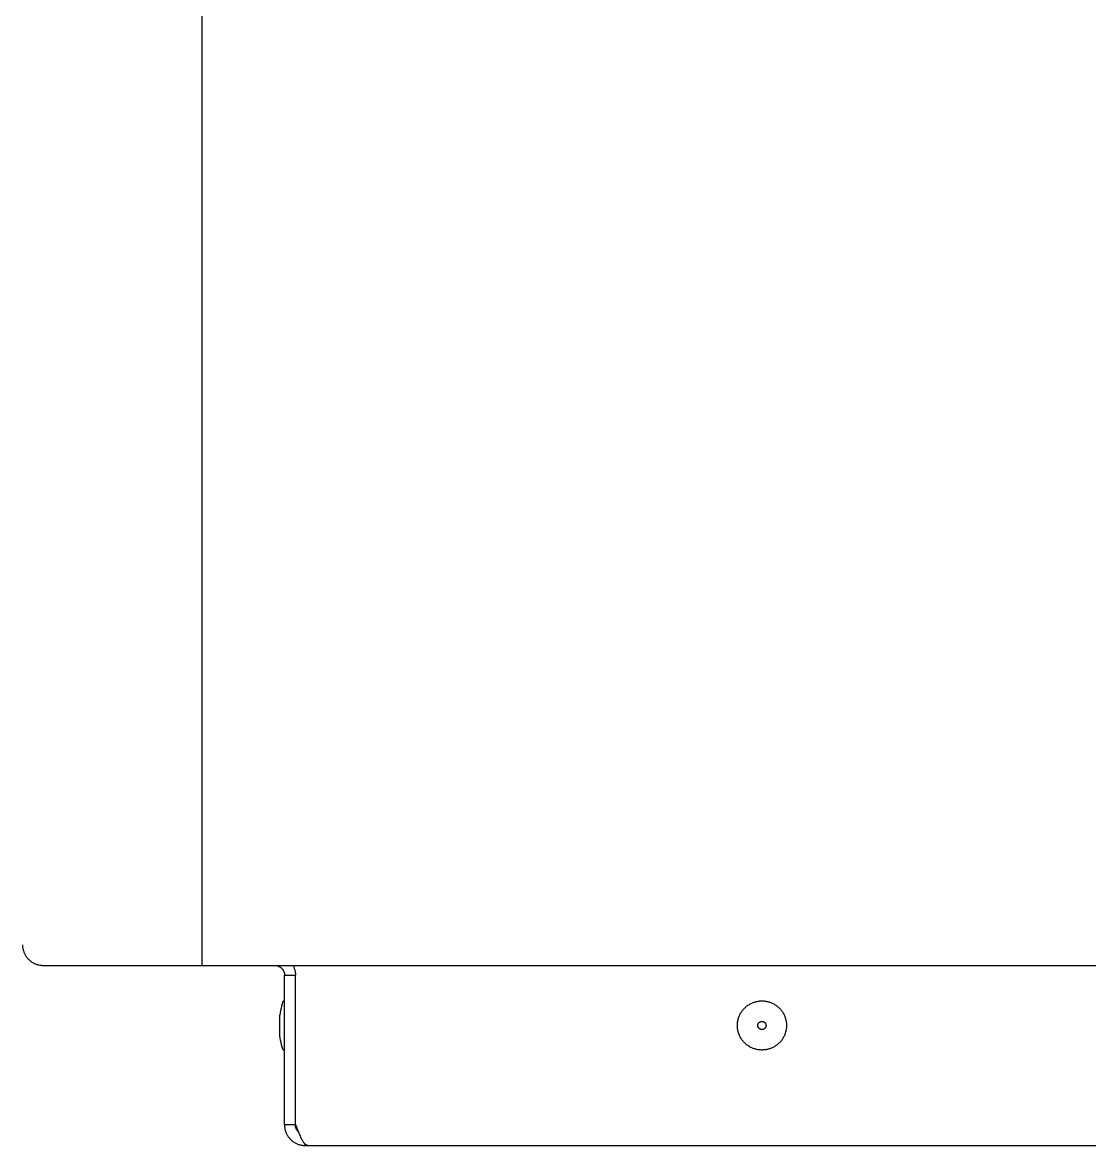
# Model space of a CAD drawing. Header units: millimetres. Extents: x 974 to 5700, y -47 to 3256.
# Drawn here: x 2431.4 to 2626.8, y 1897.4 to 2103.1 of the extents above; entities that cross this region are included whole.
import ezdxf

# ---------------------------------------------------------------- set-up
doc = ezdxf.new("R2010")
doc.units = ezdxf.units.MM
doc.header["$MEASUREMENT"] = 0
doc.layers.add('Domyslna', color=7, linetype='Continuous', true_color=0x000000)
doc.layers.add('Utwórz2D linie widoczne', color=7, linetype='Continuous', true_color=0x000000)

msp = doc.modelspace()

# ---------------------------------------------------------------- linework, layer by layer
at = {"layer": 'Domyslna'}
msp.add_line((2464.2, 2696.58), (2464.2, 1930.38), dxfattribs=at)
at = {"layer": 'Utwórz2D linie widoczne'}
for p, q in [((2431.38, 1934.18), (2431.38, 1934.05)), ((2431.38, 1934.05), (2431.39, 1933.92)), ((2431.39, 1933.92), (2431.4, 1933.79)), ((2431.4, 1933.79), (2431.41, 1933.66)), ((2431.41, 1933.66), (2431.43, 1933.54)), ((2431.43, 1933.54), (2431.46, 1933.41)), ((2431.46, 1933.41), (2431.48, 1933.28)), ((2431.48, 1933.28), (2431.52, 1933.16)), ((2431.52, 1933.16), (2431.55, 1933.03)), ((2431.55, 1933.03), (2431.6, 1932.91)), ((2431.6, 1932.91), (2431.64, 1932.79)), ((2431.64, 1932.79), (2431.69, 1932.67)), ((2431.69, 1932.67), (2431.75, 1932.55)), ((2431.75, 1932.55), (2431.8, 1932.43)), ((2431.8, 1932.43), (2431.86, 1932.32)), ((2431.86, 1932.32), (2431.93, 1932.21)), ((2431.93, 1932.21), (2432, 1932.1)), ((2432, 1932.1), (2432.07, 1931.99)), ((2432.07, 1931.99), (2432.15, 1931.89)), ((2432.15, 1931.89), (2432.23, 1931.78)), ((2432.23, 1931.78), (2432.31, 1931.68)), ((2432.31, 1931.68), (2432.4, 1931.59)), ((2432.4, 1931.59), (2432.49, 1931.5)), ((2432.49, 1931.5), (2432.58, 1931.41)), ((2432.58, 1931.41), (2432.68, 1931.32)), ((2432.68, 1931.32), (2432.78, 1931.23)), ((2432.78, 1931.23), (2432.88, 1931.15)), ((2432.88, 1931.15), (2432.99, 1931.08)), ((2432.99, 1931.08), (2433.09, 1931)), ((2433.09, 1931), (2433.2, 1930.94)), ((2433.2, 1930.94), (2433.31, 1930.87)), ((2433.31, 1930.87), (2433.43, 1930.81)), ((2433.43, 1930.81), (2433.54, 1930.75)), ((2433.54, 1930.75), (2433.66, 1930.7)), ((2433.66, 1930.7), (2433.78, 1930.65)), ((2433.78, 1930.65), (2433.9, 1930.6)), ((2433.9, 1930.6), (2434.03, 1930.56)), ((2434.03, 1930.56), (2434.15, 1930.52)), ((2434.15, 1930.52), (2434.28, 1930.49)), ((2434.28, 1930.49), (2434.4, 1930.46)), ((2434.4, 1930.46), (2434.53, 1930.44)), ((2434.53, 1930.44), (2434.66, 1930.42)), ((2434.66, 1930.42), (2434.79, 1930.4)), ((2434.79, 1930.4), (2434.92, 1930.39)), ((2434.92, 1930.39), (2435.05, 1930.38)), ((2435.05, 1930.38), (2435.18, 1930.38)), ((2435.18, 1930.4), (2435.18, 1930.38)), ((2435.18, 1930.38), (2435.44, 1930.38)), ((2435.44, 1930.38), (2466.62, 1930.38)), ((2466.62, 1930.38), (2467.27, 1930.38)), ((2467.27, 1930.38), (2786.37, 1930.38)), ((2477.75, 1930.37), (2477.81, 1930.37)), ((2477.81, 1930.37), (2477.87, 1930.36)), ((2477.87, 1930.36), (2477.94, 1930.35)), ((2477.94, 1930.35), (2478, 1930.33)), ((2478, 1930.33), (2478.06, 1930.32)), ((2478.06, 1930.32), (2478.11, 1930.3)), ((2478.11, 1930.3), (2478.17, 1930.28)), ((2478.17, 1930.28), (2478.23, 1930.26)), ((2478.23, 1930.26), (2478.29, 1930.24)), ((2478.29, 1930.24), (2478.34, 1930.21)), ((2478.34, 1930.21), (2478.4, 1930.18)), ((2478.4, 1930.18), (2478.45, 1930.15)), ((2478.45, 1930.15), (2478.51, 1930.12)), ((2478.51, 1930.12), (2478.56, 1930.09)), ((2478.56, 1930.09), (2478.61, 1930.06)), ((2478.61, 1930.06), (2478.66, 1930.02)), ((2478.66, 1930.02), (2478.71, 1929.98)), ((2480.92, 1930.38), (2480.98, 1930.27)), ((2480.98, 1930.27), (2481.03, 1930.16)), ((2481.03, 1930.16), (2481.08, 1930.04)), ((2481.08, 1930.04), (2481.13, 1929.93)), ((2478.71, 1929.98), (2478.76, 1929.94)), ((2478.76, 1929.94), (2478.8, 1929.9)), ((2478.8, 1929.9), (2478.85, 1929.86)), ((2478.85, 1929.86), (2478.89, 1929.81)), ((2478.89, 1929.81), (2478.93, 1929.77)), ((2478.93, 1929.77), (2478.97, 1929.72)), ((2478.97, 1929.72), (2479.01, 1929.67)), ((2479.01, 1929.67), (2479.05, 1929.62)), ((2479.05, 1929.62), (2479.08, 1929.57)), ((2479.08, 1929.57), (2479.11, 1929.52)), ((2479.11, 1929.52), (2479.14, 1929.47)), ((2479.14, 1929.47), (2479.17, 1929.41)), ((2479.17, 1929.41), (2479.2, 1929.36)), ((2479.2, 1929.36), (2479.23, 1929.3)), ((2479.23, 1929.3), (2479.25, 1929.24)), ((2479.25, 1929.24), (2479.27, 1929.19)), ((2479.27, 1929.19), (2479.29, 1929.13)), ((2479.29, 1929.13), (2479.31, 1929.07)), ((2479.31, 1929.07), (2479.33, 1929.01)), ((2479.33, 1929.01), (2479.34, 1928.95)), ((2479.34, 1928.95), (2479.35, 1928.89)), ((2479.35, 1928.89), (2479.36, 1928.83)), ((2479.36, 1928.83), (2479.37, 1928.77)), ((2479.37, 1928.77), (2479.37, 1928.71)), ((2479.37, 1928.71), (2479.38, 1928.64)), ((2479.38, 1928.64), (2479.38, 1928.58)), ((2479.38, 1928.58), (2481.38, 1928.58)), ((2479.38, 1901.18), (2479.38, 1928.58)), ((2481.13, 1929.93), (2481.17, 1929.81)), ((2481.17, 1929.81), (2481.21, 1929.69)), ((2481.21, 1929.69), (2481.25, 1929.57)), ((2481.25, 1929.57), (2481.28, 1929.45)), ((2481.28, 1929.45), (2481.3, 1929.33)), ((2481.3, 1929.33), (2481.33, 1929.2)), ((2481.33, 1929.2), (2481.34, 1929.08)), ((2481.34, 1929.08), (2481.36, 1928.96)), ((2481.36, 1928.96), (2481.37, 1928.83)), ((2481.37, 1928.83), (2481.37, 1928.71)), ((2481.37, 1928.71), (2481.38, 1928.58)), ((2481.38, 1901.18), (2481.38, 1928.58)), ((2479.16, 1923.84), (2479.17, 1923.85)), ((2479.17, 1923.85), (2479.18, 1923.86)), ((2479.17, 1923.85), (2479.17, 1923.85)), ((2479.18, 1923.86), (2479.18, 1923.86)), ((2479.18, 1923.86), (2479.19, 1923.86)), ((2479.19, 1923.86), (2479.2, 1923.87)), ((2479.2, 1923.87), (2479.2, 1923.87)), ((2479.2, 1923.87), (2479.21, 1923.87)), ((2479.21, 1923.87), (2479.22, 1923.87)), ((2479.22, 1923.87), (2479.23, 1923.88)), ((2479.22, 1923.87), (2479.22, 1923.87)), ((2479.23, 1923.88), (2479.24, 1923.88)), ((2479.24, 1923.88), (2479.24, 1923.88)), ((2479.24, 1923.88), (2479.25, 1923.88)), ((2479.25, 1923.88), (2479.26, 1923.88)), ((2479.26, 1923.88), (2479.26, 1923.88)), ((2479.26, 1923.88), (2479.27, 1923.88)), ((2479.27, 1923.88), (2479.28, 1923.88)), ((2479.28, 1923.88), (2479.38, 1923.88)), ((2566.12, 1923.83), (2566.28, 1923.85)), ((2566.28, 1923.85), (2566.43, 1923.87)), ((2566.43, 1923.87), (2566.58, 1923.88)), ((2566.58, 1923.88), (2566.74, 1923.88)), ((2566.74, 1923.88), (2566.9, 1923.88)), ((2566.9, 1923.88), (2567.05, 1923.88)), ((2567.05, 1923.88), (2567.21, 1923.87)), ((2567.21, 1923.87), (2567.36, 1923.85)), ((2567.36, 1923.85), (2567.51, 1923.83)), ((2478.65, 1922.11), (2478.57, 1921.69)), ((2478.74, 1922.52), (2478.65, 1922.11)), ((2478.84, 1922.93), (2478.74, 1922.52)), ((2478.96, 1923.34), (2478.84, 1922.93)), ((2479.09, 1923.75), (2478.96, 1923.34)), ((2479.09, 1923.76), (2479.09, 1923.77)), ((2479.09, 1923.77), (2479.1, 1923.77)), ((2479.09, 1923.75), (2479.09, 1923.76)), ((2479.09, 1923.75), (2479.09, 1923.75)), ((2479.1, 1923.78), (2479.11, 1923.79)), ((2479.1, 1923.77), (2479.1, 1923.78)), ((2479.1, 1923.78), (2479.1, 1923.78)), ((2479.11, 1923.79), (2479.11, 1923.8)), ((2479.11, 1923.8), (2479.12, 1923.8)), ((2479.12, 1923.81), (2479.13, 1923.82)), ((2479.12, 1923.8), (2479.12, 1923.81)), ((2479.12, 1923.81), (2479.12, 1923.81)), ((2479.13, 1923.82), (2479.14, 1923.83)), ((2479.13, 1923.82), (2479.13, 1923.82)), ((2479.14, 1923.83), (2479.15, 1923.84)), ((2479.14, 1923.83), (2479.14, 1923.83)), ((2479.15, 1923.84), (2479.15, 1923.84)), ((2479.15, 1923.84), (2479.16, 1923.84)), ((2562.99, 1921.74), (2563.07, 1921.87)), ((2563.07, 1921.87), (2563.16, 1922)), ((2563.16, 1922), (2563.25, 1922.13)), ((2563.25, 1922.13), (2563.35, 1922.25)), ((2563.35, 1922.25), (2563.45, 1922.37)), ((2563.45, 1922.37), (2563.55, 1922.48)), ((2563.55, 1922.48), (2563.66, 1922.59)), ((2563.66, 1922.59), (2563.78, 1922.7)), ((2563.78, 1922.7), (2563.89, 1922.8)), ((2563.89, 1922.8), (2564.01, 1922.9)), ((2564.01, 1922.9), (2564.14, 1923)), ((2564.14, 1923), (2564.26, 1923.09)), ((2564.26, 1923.09), (2564.39, 1923.17)), ((2564.39, 1923.17), (2564.52, 1923.25)), ((2564.52, 1923.25), (2564.66, 1923.33)), ((2564.66, 1923.33), (2564.8, 1923.4)), ((2564.8, 1923.4), (2564.94, 1923.47)), ((2564.94, 1923.47), (2565.08, 1923.53)), ((2565.08, 1923.53), (2565.22, 1923.59)), ((2565.22, 1923.59), (2565.37, 1923.64)), ((2565.37, 1923.64), (2565.52, 1923.69)), ((2565.52, 1923.69), (2565.67, 1923.73)), ((2565.67, 1923.73), (2565.82, 1923.77)), ((2565.82, 1923.77), (2565.97, 1923.8)), ((2565.97, 1923.8), (2566.12, 1923.83)), ((2567.51, 1923.83), (2567.67, 1923.8)), ((2567.67, 1923.8), (2567.82, 1923.77)), ((2567.82, 1923.77), (2567.97, 1923.73)), ((2567.97, 1923.73), (2568.12, 1923.69)), ((2568.12, 1923.69), (2568.27, 1923.64)), ((2568.27, 1923.64), (2568.41, 1923.59)), ((2568.41, 1923.59), (2568.56, 1923.53)), ((2568.56, 1923.53), (2568.7, 1923.47)), ((2568.7, 1923.47), (2568.84, 1923.4)), ((2568.84, 1923.4), (2568.98, 1923.33)), ((2568.98, 1923.33), (2569.11, 1923.25)), ((2569.11, 1923.25), (2569.24, 1923.17)), ((2569.24, 1923.17), (2569.37, 1923.09)), ((2569.37, 1923.09), (2569.5, 1923)), ((2569.5, 1923), (2569.62, 1922.9)), ((2569.62, 1922.9), (2569.74, 1922.8)), ((2569.74, 1922.8), (2569.86, 1922.7)), ((2569.86, 1922.7), (2569.97, 1922.59)), ((2569.97, 1922.59), (2570.08, 1922.48)), ((2570.08, 1922.48), (2570.19, 1922.37)), ((2570.19, 1922.37), (2570.29, 1922.25)), ((2570.29, 1922.25), (2570.38, 1922.13)), ((2570.38, 1922.13), (2570.48, 1922)), ((2570.48, 1922), (2570.56, 1921.87)), ((2570.56, 1921.87), (2570.65, 1921.74)), ((2478.57, 1921.69), (2478.51, 1921.27)), ((2478.51, 1919.38), (2478.51, 1921.27)), ((2481.45, 1921.48), (2481.38, 1921.48)), ((2562.33, 1919.69), (2562.34, 1919.85)), ((2562.34, 1919.85), (2562.36, 1920)), ((2562.36, 1920), (2562.38, 1920.16)), ((2562.38, 1920.16), (2562.41, 1920.31)), ((2562.41, 1920.31), (2562.45, 1920.46)), ((2562.45, 1920.46), (2562.49, 1920.61)), ((2562.49, 1920.61), (2562.53, 1920.76)), ((2562.53, 1920.76), (2562.58, 1920.91)), ((2562.58, 1920.91), (2562.64, 1921.05)), ((2562.64, 1921.05), (2562.7, 1921.19)), ((2562.7, 1921.19), (2562.76, 1921.33)), ((2562.76, 1921.33), (2562.83, 1921.47)), ((2562.83, 1921.47), (2562.91, 1921.61)), ((2562.91, 1921.61), (2562.99, 1921.74)), ((2566.14, 1919.71), (2566.15, 1919.73)), ((2566.15, 1919.73), (2566.17, 1919.75)), ((2566.17, 1919.75), (2566.18, 1919.78)), ((2566.18, 1919.78), (2566.19, 1919.8)), ((2566.19, 1919.8), (2566.21, 1919.82)), ((2566.21, 1919.82), (2566.22, 1919.84)), ((2566.22, 1919.84), (2566.24, 1919.86)), ((2566.24, 1919.86), (2566.26, 1919.88)), ((2566.26, 1919.88), (2566.27, 1919.9)), ((2566.27, 1919.9), (2566.29, 1919.92)), ((2566.29, 1919.92), (2566.31, 1919.94)), ((2566.31, 1919.94), (2566.33, 1919.95)), ((2566.33, 1919.95), (2566.35, 1919.97)), ((2566.35, 1919.97), (2566.37, 1919.98)), ((2566.37, 1919.98), (2566.39, 1920)), ((2566.39, 1920), (2566.41, 1920.01)), ((2566.41, 1920.01), (2566.44, 1920.03)), ((2566.44, 1920.03), (2566.46, 1920.04)), ((2566.46, 1920.04), (2566.48, 1920.05)), ((2566.48, 1920.05), (2566.5, 1920.06)), ((2566.5, 1920.06), (2566.53, 1920.07)), ((2566.53, 1920.07), (2566.55, 1920.08)), ((2566.55, 1920.08), (2566.58, 1920.09)), ((2566.58, 1920.09), (2566.6, 1920.1)), ((2566.6, 1920.1), (2566.63, 1920.11)), ((2566.63, 1920.11), (2566.65, 1920.11)), ((2566.65, 1920.11), (2566.68, 1920.12)), ((2566.68, 1920.12), (2566.7, 1920.12)), ((2566.7, 1920.12), (2566.73, 1920.13)), ((2566.73, 1920.13), (2566.75, 1920.13)), ((2566.75, 1920.13), (2566.78, 1920.13)), ((2566.78, 1920.13), (2566.8, 1920.13)), ((2566.8, 1920.13), (2566.83, 1920.13)), ((2566.83, 1920.13), (2566.86, 1920.13)), ((2566.86, 1920.13), (2566.88, 1920.13)), ((2566.88, 1920.13), (2566.91, 1920.13)), ((2566.91, 1920.13), (2566.93, 1920.12)), ((2566.93, 1920.12), (2566.96, 1920.12)), ((2566.96, 1920.12), (2566.98, 1920.11)), ((2566.98, 1920.11), (2567.01, 1920.11)), ((2567.01, 1920.11), (2567.03, 1920.1)), ((2567.03, 1920.1), (2567.06, 1920.09)), ((2567.06, 1920.09), (2567.08, 1920.08)), ((2567.08, 1920.08), (2567.11, 1920.07)), ((2567.11, 1920.07), (2567.13, 1920.06)), ((2567.13, 1920.06), (2567.15, 1920.05)), ((2567.15, 1920.05), (2567.18, 1920.04)), ((2567.18, 1920.04), (2567.2, 1920.03)), ((2567.2, 1920.03), (2567.22, 1920.01)), ((2567.22, 1920.01), (2567.24, 1920)), ((2567.24, 1920), (2567.26, 1919.98)), ((2567.26, 1919.98), (2567.29, 1919.97)), ((2567.29, 1919.97), (2567.31, 1919.95)), ((2567.31, 1919.95), (2567.32, 1919.94)), ((2567.32, 1919.94), (2567.34, 1919.92)), ((2567.34, 1919.92), (2567.36, 1919.9)), ((2567.36, 1919.9), (2567.38, 1919.88)), ((2567.38, 1919.88), (2567.4, 1919.86)), ((2567.4, 1919.86), (2567.41, 1919.84)), ((2567.41, 1919.84), (2567.43, 1919.82)), ((2567.43, 1919.82), (2567.44, 1919.8)), ((2567.44, 1919.8), (2567.46, 1919.78)), ((2567.46, 1919.78), (2567.47, 1919.75)), ((2567.47, 1919.75), (2567.48, 1919.73)), ((2567.48, 1919.73), (2567.49, 1919.71)), ((2570.65, 1921.74), (2570.73, 1921.61)), ((2570.73, 1921.61), (2570.8, 1921.47)), ((2570.8, 1921.47), (2570.87, 1921.33)), ((2570.87, 1921.33), (2570.94, 1921.19)), ((2570.94, 1921.19), (2571, 1921.05)), ((2571, 1921.05), (2571.05, 1920.91)), ((2571.05, 1920.91), (2571.1, 1920.76)), ((2571.1, 1920.76), (2571.15, 1920.61)), ((2571.15, 1920.61), (2571.19, 1920.46)), ((2571.19, 1920.46), (2571.22, 1920.31)), ((2571.22, 1920.31), (2571.25, 1920.16)), ((2571.25, 1920.16), (2571.28, 1920)), ((2571.28, 1920), (2571.29, 1919.85)), ((2571.29, 1919.85), (2571.31, 1919.69)), ((2478.51, 1917.5), (2478.51, 1919.38)), ((2562.32, 1919.54), (2562.33, 1919.69)), ((2562.32, 1919.38), (2562.32, 1919.54)), ((2562.32, 1919.23), (2562.32, 1919.38)), ((2562.33, 1919.07), (2562.32, 1919.23)), ((2562.34, 1918.92), (2562.33, 1919.07)), ((2562.36, 1918.76), (2562.34, 1918.92)), ((2562.38, 1918.61), (2562.36, 1918.76)), ((2562.41, 1918.46), (2562.38, 1918.61)), ((2562.45, 1918.31), (2562.41, 1918.46)), ((2562.49, 1918.16), (2562.45, 1918.31)), ((2562.53, 1918.01), (2562.49, 1918.16)), ((2562.58, 1917.86), (2562.53, 1918.01)), ((2562.64, 1917.71), (2562.58, 1917.86)), ((2562.7, 1917.57), (2562.64, 1917.71)), ((2566.07, 1919.46), (2566.08, 1919.49)), ((2566.07, 1919.43), (2566.07, 1919.46)), ((2566.07, 1919.41), (2566.07, 1919.43)), ((2566.07, 1919.38), (2566.07, 1919.41)), ((2566.07, 1919.36), (2566.07, 1919.38)), ((2566.07, 1919.33), (2566.07, 1919.36)), ((2566.07, 1919.3), (2566.07, 1919.33)), ((2566.08, 1919.28), (2566.07, 1919.3)), ((2566.08, 1919.54), (2566.09, 1919.56)), ((2566.08, 1919.51), (2566.08, 1919.54)), ((2566.08, 1919.49), (2566.08, 1919.51)), ((2566.08, 1919.25), (2566.08, 1919.28)), ((2566.08, 1919.23), (2566.08, 1919.25)), ((2566.09, 1919.2), (2566.08, 1919.23)), ((2566.09, 1919.56), (2566.1, 1919.59)), ((2566.1, 1919.18), (2566.09, 1919.2)), ((2566.1, 1919.61), (2566.11, 1919.64)), ((2566.1, 1919.59), (2566.1, 1919.61)), ((2566.1, 1919.15), (2566.1, 1919.18)), ((2566.11, 1919.13), (2566.1, 1919.15)), ((2566.11, 1919.64), (2566.12, 1919.66)), ((2566.12, 1919.1), (2566.11, 1919.13)), ((2566.12, 1919.66), (2566.13, 1919.68)), ((2566.13, 1919.08), (2566.12, 1919.1)), ((2566.13, 1919.68), (2566.14, 1919.71)), ((2566.14, 1919.06), (2566.13, 1919.08)), ((2566.15, 1919.03), (2566.14, 1919.06)), ((2566.17, 1919.01), (2566.15, 1919.03)), ((2566.18, 1918.99), (2566.17, 1919.01)), ((2566.19, 1918.97), (2566.18, 1918.99)), ((2566.21, 1918.95), (2566.19, 1918.97)), ((2566.22, 1918.92), (2566.21, 1918.95)), ((2566.24, 1918.9), (2566.22, 1918.92)), ((2566.26, 1918.88), (2566.24, 1918.9)), ((2566.27, 1918.87), (2566.26, 1918.88)), ((2566.29, 1918.85), (2566.27, 1918.87)), ((2566.31, 1918.83), (2566.29, 1918.85)), ((2566.33, 1918.81), (2566.31, 1918.83)), ((2566.35, 1918.8), (2566.33, 1918.81)), ((2566.37, 1918.78), (2566.35, 1918.8)), ((2566.39, 1918.77), (2566.37, 1918.78)), ((2566.41, 1918.75), (2566.39, 1918.77)), ((2566.44, 1918.74), (2566.41, 1918.75)), ((2566.46, 1918.72), (2566.44, 1918.74)), ((2566.48, 1918.71), (2566.46, 1918.72)), ((2566.5, 1918.7), (2566.48, 1918.71)), ((2566.53, 1918.69), (2566.5, 1918.7)), ((2566.55, 1918.68), (2566.53, 1918.69)), ((2566.58, 1918.67), (2566.55, 1918.68)), ((2566.6, 1918.66), (2566.58, 1918.67)), ((2566.63, 1918.66), (2566.6, 1918.66)), ((2566.65, 1918.65), (2566.63, 1918.66)), ((2566.68, 1918.65), (2566.65, 1918.65)), ((2566.7, 1918.64), (2566.68, 1918.65)), ((2566.73, 1918.64), (2566.7, 1918.64)), ((2566.75, 1918.64), (2566.73, 1918.64)), ((2566.78, 1918.63), (2566.75, 1918.64)), ((2566.8, 1918.63), (2566.78, 1918.63)), ((2566.83, 1918.63), (2566.8, 1918.63)), ((2566.86, 1918.63), (2566.83, 1918.63)), ((2566.88, 1918.64), (2566.86, 1918.63)), ((2566.91, 1918.64), (2566.88, 1918.64)), ((2566.93, 1918.64), (2566.91, 1918.64)), ((2566.96, 1918.65), (2566.93, 1918.64)), ((2566.98, 1918.65), (2566.96, 1918.65)), ((2567.01, 1918.66), (2566.98, 1918.65)), ((2567.03, 1918.66), (2567.01, 1918.66)), ((2567.06, 1918.67), (2567.03, 1918.66)), ((2567.08, 1918.68), (2567.06, 1918.67)), ((2567.11, 1918.69), (2567.08, 1918.68)), ((2567.13, 1918.7), (2567.11, 1918.69)), ((2567.15, 1918.71), (2567.13, 1918.7)), ((2567.18, 1918.72), (2567.15, 1918.71)), ((2567.2, 1918.74), (2567.18, 1918.72)), ((2567.22, 1918.75), (2567.2, 1918.74)), ((2567.24, 1918.77), (2567.22, 1918.75)), ((2567.26, 1918.78), (2567.24, 1918.77)), ((2567.29, 1918.8), (2567.26, 1918.78)), ((2567.31, 1918.81), (2567.29, 1918.8)), ((2567.32, 1918.83), (2567.31, 1918.81)), ((2567.34, 1918.85), (2567.32, 1918.83)), ((2567.36, 1918.87), (2567.34, 1918.85)), ((2567.38, 1918.88), (2567.36, 1918.87)), ((2567.4, 1918.9), (2567.38, 1918.88)), ((2567.41, 1918.92), (2567.4, 1918.9)), ((2567.43, 1918.95), (2567.41, 1918.92)), ((2567.44, 1918.97), (2567.43, 1918.95)), ((2567.46, 1918.99), (2567.44, 1918.97)), ((2567.47, 1919.01), (2567.46, 1918.99)), ((2567.48, 1919.03), (2567.47, 1919.01)), ((2567.49, 1919.06), (2567.48, 1919.03)), ((2567.49, 1919.71), (2567.5, 1919.68)), ((2567.5, 1919.08), (2567.49, 1919.06)), ((2567.5, 1919.68), (2567.51, 1919.66)), ((2567.51, 1919.1), (2567.5, 1919.08)), ((2567.51, 1919.66), (2567.52, 1919.64)), ((2567.52, 1919.13), (2567.51, 1919.1)), ((2567.52, 1919.64), (2567.53, 1919.61)), ((2567.53, 1919.15), (2567.52, 1919.13)), ((2567.53, 1919.61), (2567.54, 1919.59)), ((2567.54, 1919.18), (2567.53, 1919.15)), ((2567.54, 1919.59), (2567.55, 1919.56)), ((2567.55, 1919.2), (2567.54, 1919.18)), ((2567.55, 1919.56), (2567.55, 1919.54)), ((2567.55, 1919.54), (2567.56, 1919.51)), ((2567.56, 1919.25), (2567.55, 1919.23)), ((2567.55, 1919.23), (2567.55, 1919.2)), ((2567.56, 1919.51), (2567.56, 1919.49)), ((2567.56, 1919.49), (2567.56, 1919.46)), ((2567.56, 1919.46), (2567.57, 1919.43)), ((2567.57, 1919.33), (2567.56, 1919.3)), ((2567.56, 1919.3), (2567.56, 1919.28)), ((2567.56, 1919.28), (2567.56, 1919.25)), ((2567.57, 1919.43), (2567.57, 1919.41)), ((2567.57, 1919.41), (2567.57, 1919.38)), ((2567.57, 1919.38), (2567.57, 1919.36)), ((2567.57, 1919.36), (2567.57, 1919.33)), ((2571, 1917.71), (2570.94, 1917.57)), ((2571.05, 1917.86), (2571, 1917.71)), ((2571.1, 1918.01), (2571.05, 1917.86)), ((2571.15, 1918.16), (2571.1, 1918.01)), ((2571.19, 1918.31), (2571.15, 1918.16)), ((2571.22, 1918.46), (2571.19, 1918.31)), ((2571.25, 1918.61), (2571.22, 1918.46)), ((2571.28, 1918.76), (2571.25, 1918.61)), ((2571.29, 1918.92), (2571.28, 1918.76)), ((2571.31, 1919.07), (2571.29, 1918.92)), ((2571.31, 1919.69), (2571.32, 1919.54)), ((2571.32, 1919.23), (2571.31, 1919.07)), ((2571.32, 1919.54), (2571.32, 1919.38)), ((2571.32, 1919.38), (2571.32, 1919.23)), ((2478.57, 1917.08), (2478.51, 1917.5)), ((2478.65, 1916.66), (2478.57, 1917.08)), ((2478.74, 1916.24), (2478.65, 1916.66)), ((2478.84, 1915.83), (2478.74, 1916.24)), ((2478.96, 1915.42), (2478.84, 1915.83)), ((2481.45, 1917.28), (2481.38, 1917.28)), ((2562.76, 1917.43), (2562.7, 1917.57)), ((2562.83, 1917.29), (2562.76, 1917.43)), ((2562.91, 1917.15), (2562.83, 1917.29)), ((2562.99, 1917.02), (2562.91, 1917.15)), ((2563.07, 1916.89), (2562.99, 1917.02)), ((2563.16, 1916.76), (2563.07, 1916.89)), ((2563.25, 1916.64), (2563.16, 1916.76)), ((2563.35, 1916.52), (2563.25, 1916.64)), ((2563.45, 1916.4), (2563.35, 1916.52)), ((2563.55, 1916.28), (2563.45, 1916.4)), ((2563.66, 1916.17), (2563.55, 1916.28)), ((2563.78, 1916.07), (2563.66, 1916.17)), ((2563.89, 1915.96), (2563.78, 1916.07)), ((2564.01, 1915.86), (2563.89, 1915.96)), ((2564.14, 1915.77), (2564.01, 1915.86)), ((2564.26, 1915.68), (2564.14, 1915.77)), ((2564.39, 1915.59), (2564.26, 1915.68)), ((2569.37, 1915.68), (2569.24, 1915.59)), ((2569.5, 1915.77), (2569.37, 1915.68)), ((2569.62, 1915.86), (2569.5, 1915.77)), ((2569.74, 1915.96), (2569.62, 1915.86)), ((2569.86, 1916.07), (2569.74, 1915.96)), ((2569.97, 1916.17), (2569.86, 1916.07)), ((2570.08, 1916.28), (2569.97, 1916.17)), ((2570.19, 1916.4), (2570.08, 1916.28)), ((2570.29, 1916.52), (2570.19, 1916.4)), ((2570.38, 1916.64), (2570.29, 1916.52)), ((2570.48, 1916.76), (2570.38, 1916.64)), ((2570.56, 1916.89), (2570.48, 1916.76)), ((2570.65, 1917.02), (2570.56, 1916.89)), ((2570.73, 1917.15), (2570.65, 1917.02)), ((2570.8, 1917.29), (2570.73, 1917.15)), ((2570.87, 1917.43), (2570.8, 1917.29)), ((2570.94, 1917.57), (2570.87, 1917.43)), ((2479.09, 1915.02), (2478.96, 1915.42)), ((2479.09, 1915.02), (2479.09, 1915.01)), ((2479.09, 1915.01), (2479.09, 1915.01)), ((2479.09, 1915.01), (2479.09, 1915)), ((2479.09, 1915), (2479.1, 1914.99)), ((2479.1, 1914.99), (2479.1, 1914.99)), ((2479.1, 1914.99), (2479.1, 1914.98)), ((2479.1, 1914.98), (2479.11, 1914.98)), ((2479.11, 1914.98), (2479.11, 1914.97)), ((2479.11, 1914.97), (2479.12, 1914.96)), ((2479.12, 1914.96), (2479.12, 1914.96)), ((2479.12, 1914.96), (2479.12, 1914.95)), ((2479.12, 1914.95), (2479.13, 1914.95)), ((2479.13, 1914.95), (2479.13, 1914.94)), ((2479.13, 1914.94), (2479.14, 1914.94)), ((2479.14, 1914.94), (2479.14, 1914.93)), ((2479.14, 1914.93), (2479.15, 1914.93)), ((2479.15, 1914.93), (2479.15, 1914.92)), ((2479.15, 1914.92), (2479.16, 1914.92)), ((2479.16, 1914.92), (2479.17, 1914.92)), ((2479.17, 1914.92), (2479.17, 1914.91)), ((2479.17, 1914.91), (2479.18, 1914.91)), ((2479.18, 1914.91), (2479.18, 1914.91)), ((2479.18, 1914.91), (2479.19, 1914.9)), ((2479.19, 1914.9), (2479.2, 1914.9)), ((2479.2, 1914.9), (2479.2, 1914.9)), ((2479.2, 1914.9), (2479.21, 1914.89)), ((2479.21, 1914.89), (2479.22, 1914.89)), ((2479.22, 1914.89), (2479.22, 1914.89)), ((2479.22, 1914.89), (2479.23, 1914.89)), ((2479.23, 1914.89), (2479.24, 1914.89)), ((2479.24, 1914.89), (2479.24, 1914.89)), ((2479.24, 1914.89), (2479.25, 1914.88)), ((2479.25, 1914.88), (2479.26, 1914.88)), ((2479.26, 1914.88), (2479.26, 1914.88)), ((2479.26, 1914.88), (2479.27, 1914.88)), ((2479.27, 1914.88), (2479.28, 1914.88)), ((2479.28, 1914.88), (2479.38, 1914.88)), ((2564.52, 1915.51), (2564.39, 1915.59)), ((2564.66, 1915.43), (2564.52, 1915.51)), ((2564.8, 1915.36), (2564.66, 1915.43)), ((2564.94, 1915.29), (2564.8, 1915.36)), ((2565.08, 1915.23), (2564.94, 1915.29)), ((2565.22, 1915.17), (2565.08, 1915.23)), ((2565.37, 1915.12), (2565.22, 1915.17)), ((2565.52, 1915.07), (2565.37, 1915.12)), ((2565.67, 1915.03), (2565.52, 1915.07)), ((2565.82, 1915), (2565.67, 1915.03)), ((2565.97, 1914.96), (2565.82, 1915)), ((2566.12, 1914.94), (2565.97, 1914.96)), ((2566.28, 1914.92), (2566.12, 1914.94)), ((2566.43, 1914.9), (2566.28, 1914.92)), ((2566.58, 1914.89), (2566.43, 1914.9)), ((2566.74, 1914.88), (2566.58, 1914.89)), ((2566.9, 1914.88), (2566.74, 1914.88)), ((2567.05, 1914.89), (2566.9, 1914.88)), ((2567.21, 1914.9), (2567.05, 1914.89)), ((2567.36, 1914.92), (2567.21, 1914.9)), ((2567.51, 1914.94), (2567.36, 1914.92)), ((2567.67, 1914.96), (2567.51, 1914.94)), ((2567.82, 1915), (2567.67, 1914.96)), ((2567.97, 1915.03), (2567.82, 1915)), ((2568.12, 1915.07), (2567.97, 1915.03)), ((2568.27, 1915.12), (2568.12, 1915.07)), ((2568.41, 1915.17), (2568.27, 1915.12)), ((2568.56, 1915.23), (2568.41, 1915.17)), ((2568.7, 1915.29), (2568.56, 1915.23)), ((2568.84, 1915.36), (2568.7, 1915.29)), ((2568.98, 1915.43), (2568.84, 1915.36)), ((2569.11, 1915.51), (2568.98, 1915.43)), ((2569.24, 1915.59), (2569.11, 1915.51)), ((2479.38, 1901.18), (2479.38, 1901.05)), ((2481.38, 1901.18), (2479.38, 1901.18)), ((2479.38, 1901.05), (2479.39, 1900.92)), ((2479.39, 1900.92), (2479.4, 1900.79)), ((2479.4, 1900.79), (2479.41, 1900.66)), ((2479.41, 1900.66), (2479.43, 1900.54)), ((2479.43, 1900.54), (2479.46, 1900.41)), ((2479.46, 1900.41), (2479.48, 1900.28)), ((2479.48, 1900.28), (2479.52, 1900.16)), ((2479.52, 1900.16), (2479.55, 1900.03)), ((2479.55, 1900.03), (2479.6, 1899.91)), ((2479.6, 1899.91), (2479.64, 1899.79)), ((2479.64, 1899.79), (2479.69, 1899.67)), ((2479.69, 1899.67), (2479.75, 1899.55)), ((2479.75, 1899.55), (2479.8, 1899.43)), ((2479.8, 1899.43), (2479.86, 1899.32)), ((2479.86, 1899.32), (2479.93, 1899.21)), ((2479.93, 1899.21), (2480, 1899.1)), ((2481.38, 1901.12), (2481.38, 1901.18)), ((2481.38, 1901.06), (2481.38, 1901.12)), ((2481.39, 1901), (2481.38, 1901.06)), ((2481.39, 1900.94), (2481.39, 1901)), ((2481.4, 1900.88), (2481.39, 1900.94)), ((2481.41, 1900.82), (2481.4, 1900.88)), ((2481.43, 1900.76), (2481.41, 1900.82)), ((2481.44, 1900.7), (2481.43, 1900.76)), ((2481.46, 1900.64), (2481.44, 1900.7)), ((2481.98, 1899.79), (2481.45, 1901.18)), ((2481.48, 1900.58), (2481.46, 1900.64)), ((2481.5, 1900.52), (2481.48, 1900.58)), ((2481.53, 1900.47), (2481.5, 1900.52)), ((2481.55, 1900.41), (2481.53, 1900.47)), ((2481.58, 1900.35), (2481.55, 1900.41)), ((2481.61, 1900.3), (2481.58, 1900.35)), ((2481.64, 1900.25), (2481.61, 1900.3)), ((2481.67, 1900.2), (2481.64, 1900.25)), ((2481.71, 1900.14), (2481.67, 1900.2)), ((2481.74, 1900.09), (2481.71, 1900.14)), ((2481.78, 1900.05), (2481.74, 1900.09)), ((2481.82, 1900), (2481.78, 1900.05)), ((2481.86, 1899.95), (2481.82, 1900)), ((2481.9, 1899.91), (2481.86, 1899.95)), ((2481.95, 1899.87), (2481.9, 1899.91)), ((2482.17, 1899.33), (2481.98, 1899.79)), ((2482.29, 1899.05), (2482.17, 1899.33)), ((2480, 1899.1), (2480.07, 1898.99)), ((2480.07, 1898.99), (2480.15, 1898.89)), ((2480.15, 1898.89), (2480.23, 1898.78)), ((2480.23, 1898.78), (2480.31, 1898.68)), ((2480.31, 1898.68), (2480.4, 1898.59)), ((2480.4, 1898.59), (2480.49, 1898.5)), ((2480.49, 1898.5), (2480.58, 1898.41)), ((2480.58, 1898.41), (2480.68, 1898.32)), ((2480.68, 1898.32), (2480.78, 1898.23)), ((2480.78, 1898.23), (2480.88, 1898.15)), ((2480.88, 1898.15), (2480.99, 1898.08)), ((2480.99, 1898.08), (2481.09, 1898)), ((2481.09, 1898), (2481.2, 1897.94)), ((2481.2, 1897.94), (2481.31, 1897.87)), ((2481.31, 1897.87), (2481.43, 1897.81)), ((2481.43, 1897.81), (2481.54, 1897.75)), ((2481.54, 1897.75), (2481.66, 1897.7)), ((2481.66, 1897.7), (2481.78, 1897.65)), ((2481.78, 1897.65), (2481.9, 1897.6)), ((2481.9, 1897.6), (2482.03, 1897.56)), ((2482.03, 1897.56), (2482.15, 1897.52)), ((2482.15, 1897.52), (2482.28, 1897.49)), ((2482.28, 1897.49), (2482.4, 1897.46)), ((2482.42, 1898.78), (2482.29, 1899.05)), ((2482.4, 1897.46), (2482.53, 1897.44)), ((2482.48, 1898.64), (2482.42, 1898.78)), ((2482.55, 1898.51), (2482.48, 1898.64)), ((2482.53, 1897.44), (2482.66, 1897.42)), ((2482.62, 1898.38), (2482.55, 1898.51)), ((2482.7, 1898.25), (2482.62, 1898.38)), ((2482.66, 1897.42), (2482.79, 1897.4)), ((2482.75, 1898.16), (2482.7, 1898.25)), ((2482.81, 1898.07), (2482.75, 1898.16)), ((2482.79, 1897.4), (2482.92, 1897.39)), ((2482.86, 1897.98), (2482.81, 1898.07)), ((2482.89, 1897.94), (2482.86, 1897.98)), ((2482.92, 1897.9), (2482.89, 1897.94)), ((2482.96, 1897.86), (2482.92, 1897.9)), ((2482.92, 1897.39), (2483.05, 1897.38)), ((2482.99, 1897.82), (2482.96, 1897.86)), ((2483.02, 1897.78), (2482.99, 1897.82)), ((2483.05, 1897.74), (2483.02, 1897.78)), ((2483.09, 1897.7), (2483.05, 1897.74)), ((2483.05, 1897.38), (2483.18, 1897.38)), ((2483.12, 1897.66), (2483.09, 1897.7)), ((2483.16, 1897.63), (2483.12, 1897.66)), ((2483.2, 1897.59), (2483.16, 1897.63)), ((2483.18, 1897.38), (2483.18, 1897.61)), ((2483.18, 1897.38), (2483.67, 1897.38)), ((2483.23, 1897.57), (2483.2, 1897.59)), ((2483.25, 1897.55), (2483.23, 1897.57)), ((2483.28, 1897.53), (2483.25, 1897.55)), ((2483.3, 1897.51), (2483.28, 1897.53)), ((2483.31, 1897.5), (2483.3, 1897.51)), ((2483.33, 1897.49), (2483.31, 1897.5)), ((2483.34, 1897.48), (2483.33, 1897.49)), ((2483.36, 1897.48), (2483.34, 1897.48)), ((2483.37, 1897.47), (2483.36, 1897.48)), ((2483.39, 1897.46), (2483.37, 1897.47)), ((2483.4, 1897.45), (2483.39, 1897.46)), ((2483.42, 1897.44), (2483.4, 1897.45)), ((2483.43, 1897.43), (2483.42, 1897.44)), ((2483.45, 1897.43), (2483.43, 1897.43)), ((2483.46, 1897.42), (2483.45, 1897.43)), ((2483.48, 1897.42), (2483.46, 1897.42)), ((2483.49, 1897.41), (2483.48, 1897.42)), ((2483.51, 1897.41), (2483.49, 1897.41)), ((2483.52, 1897.4), (2483.51, 1897.41)), ((2483.54, 1897.4), (2483.52, 1897.4)), ((2483.55, 1897.4), (2483.54, 1897.4)), ((2483.57, 1897.39), (2483.55, 1897.4)), ((2483.58, 1897.39), (2483.57, 1897.39)), ((2483.6, 1897.39), (2483.58, 1897.39)), ((2483.61, 1897.39), (2483.6, 1897.39)), ((2483.63, 1897.38), (2483.61, 1897.39)), ((2483.64, 1897.38), (2483.63, 1897.38)), ((2483.66, 1897.38), (2483.64, 1897.38)), ((2483.67, 1897.38), (2483.66, 1897.38)), ((2483.67, 1897.38), (2769.96, 1897.38))]:
    msp.add_line(p, q, dxfattribs=at)

doc.saveas('drawing.dxf')
